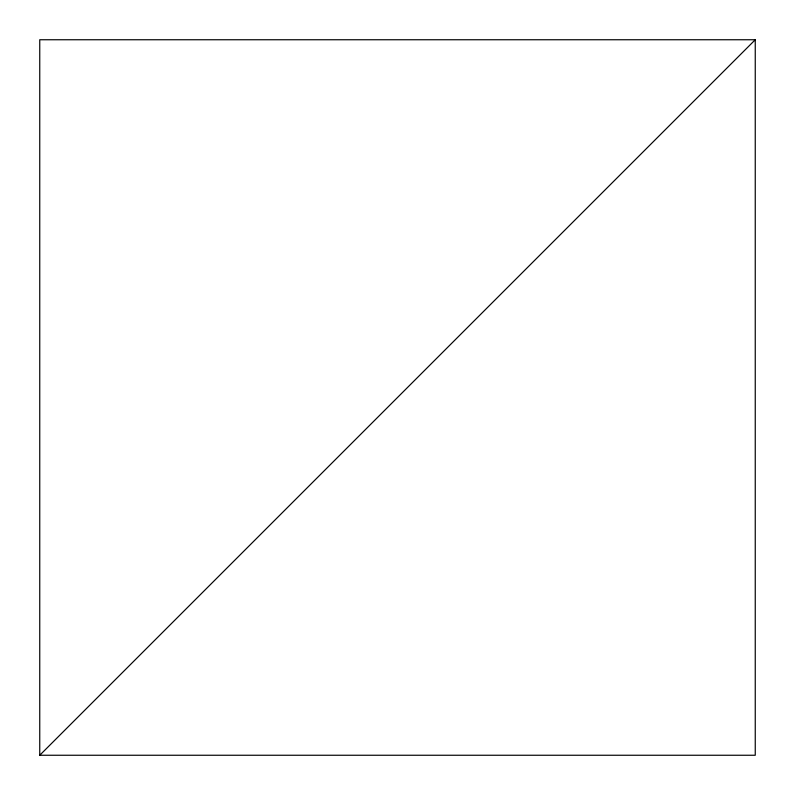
<?xml version="1.0" encoding="UTF-8"?>
<svg xmlns="http://www.w3.org/2000/svg" width="795" height="795" viewBox="0 0 795 795"><rect width="100%" height="100%" fill="white"/><g stroke="black" fill="none" stroke-linecap="round" stroke-linejoin="round"><path stroke-width="1.19" d="M39.75 755.25L755.25 39.75L39.75 39.75L39.75 755.25L755.25 755.25L755.25 39.75"/></g></svg>
